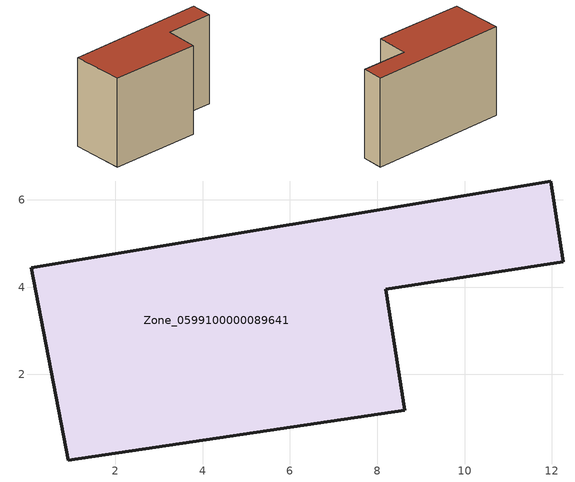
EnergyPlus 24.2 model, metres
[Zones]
Zone_0599100000089641
 floor ground (C_G): 0.92,0.04 0.07,4.44 11.98,6.43 12.26,4.58 8.2,3.95 8.63,1.18 z0
 wall outside (C_F): 12.26,4.58 11.98,6.43 0.07,4.44 0.92,0.04 8.63,1.18 8.2,3.95 12.26,4.58 z0:7.89
 roof outside (C_R): 0.07,4.44 0.92,0.04 8.63,1.18 8.2,3.95 12.26,4.58 11.98,6.43 z7.89
[BUILDING]
Pand.0599100000089641: North Axis=0; Terrain=City; Loads Convergence Tolerance Value=0.04; Temperature Convergence Tolerance Value=0.4; Solar Distribution=FullExterior; Maximum Number of Warmup Days=25; Minimum Number of Warmup Days=1
[Site:Location]
Rotterdam.The.Hague.AP_ZH_NLD Design_Conditions: Latitude=51.96; Longitude=4.45; Time Zone=1; Elevation=-4.5
[SITE:GROUNDTEMPERATURE:BUILDINGSURFACE]
18, 18, 18, 18, 18, 18, 18, 18, 18, 18, 18, 18
[MATERIAL] Thermal Absorptance=0.9; Solar Absorptance=0.7; Visible Absorptance=0.7
Name | Roughness | Thickness | Conductivity | Density | Specific Heat
G.TI.1946 | MediumSmooth | 0.15 | 1 | 540 | 1210
F.TI.1946 | Rough | 0.3 | 0.857143 | 1920 | 840
R.TI.1946 | MediumRough | 0.2 | 0.1 | 1500 | 1000
[CONSTRUCTION]
C_G: G.TI.1946
C_F: F.TI.1946
C_R: R.TI.1946
[ZONE]
Zone_0599100000089641: Type=1; Multiplier=1; Ceiling Height=Autocalculate; Volume=Autocalculate; Floor Area=autocalculate; Part of Total Floor Area=Yes
[ZONEINFILTRATION:DESIGNFLOWRATE]
Infil_Zone_0599100000089641: Zone or ZoneList or Space or SpaceList=Zone_0599100000089641; Schedule=AlwaysOn; Design Flow Rate Calculation Method=Flow/Area; Flow Rate per Floor Area=0.003; Constant Term Coefficient=1; Temperature Term Coefficient=0; Velocity Term Coefficient=0; Velocity Squared Term Coefficient=0
[HVACTEMPLATE:ZONE:IDEALLOADSAIRSYSTEM]
Zone_0599100000089641: Maximum Heating Supply Air Temperature=50; Minimum Cooling Supply Air Temperature=13; Maximum Heating Supply Air Humidity Ratio=0.0156; Minimum Cooling Supply Air Humidity Ratio=0.0077; Heating Limit=NoLimit; Cooling Limit=NoLimit; Dehumidification Control Type=ConstantSensibleHeatRatio; Cooling Sensible Heat Ratio=0.7; Dehumidification Setpoint=60; Humidification Control Type=None; Humidification Setpoint=30; Outdoor Air Method=None; Outdoor Air Flow Rate per Person=0.00944; Outdoor Air Flow Rate per Zone Floor Area=0; Outdoor Air Flow Rate per Zone=0; Demand Controlled Ventilation Type=None; Outdoor Air Economizer Type=NoEconomizer; Heat Recovery Type=None; Sensible Heat Recovery Effectiveness=0.7; Latent Heat Recovery Effectiveness=0.65
[ZONECONTROL:THERMOSTAT]
ThermostatControl_Zone_0599100000089641: Zone or ZoneList=Zone_0599100000089641; Control Type Schedule=DualSetpointControlType; Control 1=Thermostat_Zone_0599100000089641; Temperature Difference Between Cutout And Setpoint=0
[THERMOSTATSETPOINT:DUALSETPOINT]
Thermostat_Zone_0599100000089641: Heating Setpoint Temperature Schedule=HeatingSetpoint_Zone_0599100000089641; Cooling Setpoint Temperature Schedule=CoolingSetpoint_Zone_0599100000089641
[SCHEDULE:COMPACT]
HeatingSetpoint_Zone_0599100000089641: Through: 12/31, For: AllDays, Until: 24:00, 21
CoolingSetpoint_Zone_0599100000089641: Through: 12/31, For: AllDays, Until: 24:00, 24
DualSetpointControlType: Through: 12/31, For: AllDays, Until: 24:00, 4
AlwaysOn: Through: 12/31, For: AllDays, Until: 24:00, 1
